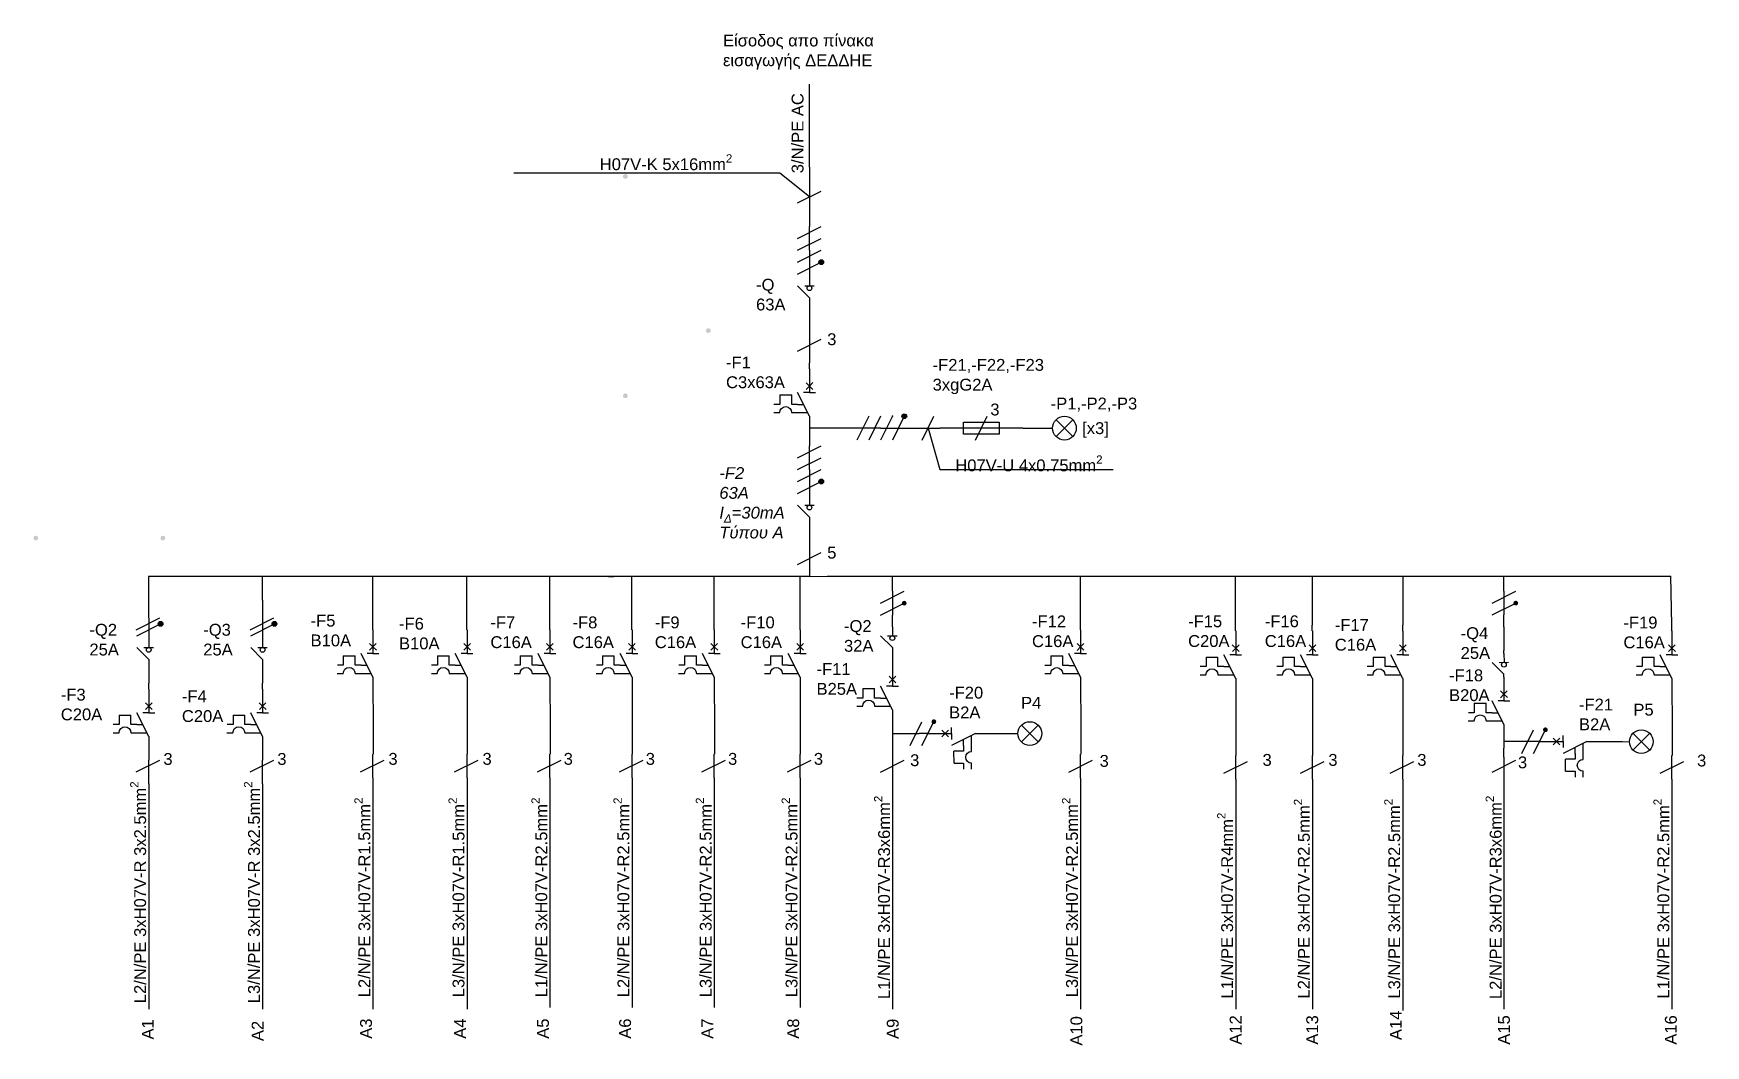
# Model space of a CAD drawing. Header units: millimetres. Extents: x 1002 to 1354, y 11356 to 11569.
import ezdxf
from ezdxf import colors
from ezdxf.entities.mleader import LeaderData, LeaderLine
from ezdxf.math import Vec2, Vec3

# ---------------------------------------------------------------- set-up
doc = ezdxf.new("R2010")
doc.units = ezdxf.units.MM
doc.styles.get("Standard").update_dxf_attribs({"font": 'arial.ttf'})

# ---------------------------------------------------------------- blocks, each defined once
blk = doc.blocks.new('_None')

msp = doc.modelspace()

# ---------------------------------------------------------------- hatches: boundary and pattern name
at = {"true_color": 0x000000}
h = msp.add_hatch(color=18, dxfattribs=at)
h.dxf.hatch_style = 1
h.paths.add_polyline_path([(1127.06, 11538.97, 1), (1126.06, 11538.97, 1)])
h.paths.add_polyline_path([(1127.06, 11492.72, 1), (1126.06, 11492.72, 1)])
h.paths.add_polyline_path([(1143.56, 11506.47, 1), (1144.56, 11506.47, 1)])
h.paths.add_polyline_path([(1002.78, 11462.72, 1), (1001.78, 11462.72, 1)])
h.paths.add_polyline_path([(1029.56, 11462.72, 1), (1028.56, 11462.72, 1)])
h = msp.add_hatch(color=256)
h.dxf.hatch_style = 1
h.paths.add_polyline_path([(1168.36, 11520.9, 1), (1167.36, 11520.9, 1)])
h = msp.add_hatch(color=256)
h.dxf.hatch_style = 1
h.paths.add_polyline_path([(1185.86, 11488.4, 1), (1184.86, 11488.4, 1)])
h = msp.add_hatch(color=18, dxfattribs=at)
h.dxf.hatch_style = 1
h.paths.add_polyline_path([(1184.86, 11488.4, 1), (1185.86, 11488.4, 1)])
h = msp.add_hatch(color=256)
h.dxf.hatch_style = 1
h.paths.add_polyline_path([(1168.36, 11474.65, 1), (1167.36, 11474.65, 1)])
h = msp.add_hatch(color=18, dxfattribs=at)
h.dxf.hatch_style = 1
h.paths.add_polyline_path([(1168.36, 11474.65, 1), (1167.36, 11474.65, 1)])
h = msp.add_hatch(color=18, dxfattribs=at)
h.dxf.hatch_style = 1
h.paths.add_polyline_path([(1185.84, 11449, 1), (1184.84, 11449, 1)])
h = msp.add_hatch(color=18, dxfattribs=at)
h.dxf.hatch_style = 1
h.paths.add_polyline_path([(1314.76, 11449.01, 1), (1313.76, 11449.01, 1)])
h = msp.add_hatch(color=256)
h.dxf.hatch_style = 1
h.paths.add_polyline_path([(1029.08, 11444.64, 1), (1028.08, 11444.64, 1)])
h = msp.add_hatch(color=18, dxfattribs=at)
h.dxf.hatch_style = 1
h.paths.add_polyline_path([(1028.08, 11444.64, 1), (1029.08, 11444.64, 1)])
h = msp.add_hatch(color=18, dxfattribs=at)
h.dxf.hatch_style = 1
h.paths.add_polyline_path([(1053.08, 11444.64, 1), (1052.08, 11444.64, 1)])
h = msp.add_hatch(color=18, dxfattribs=at)
h.dxf.hatch_style = 1
h.paths.add_polyline_path([(1191.59, 11424.5, 1), (1191.59, 11423.5, 1)])
h = msp.add_hatch(color=18, dxfattribs=at)
h.dxf.hatch_style = 1
h.paths.add_polyline_path([(1320.51, 11422.8, 1), (1320.51, 11421.8, 1)])

# ---------------------------------------------------------------- linework, layer by layer
for p, q in [((1165.36, 11540.9), (1165.36, 11558.4)), ((1165.36, 11540.9), (1165.36, 11535.9)), ((1162.86, 11533.4), (1167.86, 11535.9)), ((1165.36, 11535.9), (1165.36, 11528.4)), ((1162.86, 11525.9), (1167.86, 11528.4)), ((1165.36, 11523.4), (1165.36, 11528.4)), ((1162.86, 11523.4), (1167.86, 11525.9)), ((1162.86, 11520.9), (1167.86, 11523.4)), ((1165.36, 11523.4), (1165.36, 11518.4)), ((1162.86, 11518.4), (1167.86, 11520.9)), ((1165.36, 11513.4), (1162.86, 11515.88)), ((1164.36, 11515.89), (1166.36, 11515.91)), ((1165.36, 11518.4), (1165.36, 11515.9)), ((1165.36, 11513.4), (1165.36, 11508.4)), ((1165.36, 11508.4), (1165.36, 11507.15)), ((1165.36, 11507.15), (1165.36, 11499.65)), ((1162.86, 11502.15), (1167.86, 11504.65)), ((1165.38, 11498.4), (1165.36, 11499.65)), ((1165.38, 11498.4), (1165.38, 11493.4)), ((1165.38, 11494.78), (1164.66, 11495.49)), ((1165.38, 11494.78), (1164.67, 11494.07)), ((1165.38, 11494.78), (1166.08, 11495.5)), ((1165.38, 11494.78), (1166.09, 11494.08)), ((1159.13, 11492.9), (1161.63, 11492.91)), ((1165.38, 11488.4), (1162.88, 11493.4)), ((1165.38, 11493.4), (1164.13, 11493.4)), ((1165.38, 11493.4), (1166.63, 11493.4)), ((1162.86, 11489.19), (1164.98, 11489.19)), ((1162.88, 11490.9), (1164.13, 11490.9)), ((1165.38, 11488.4), (1165.38, 11483.4)), ((1177.86, 11488.4), (1175.36, 11483.4)), ((1180.36, 11488.4), (1177.86, 11483.4)), ((1182.86, 11488.4), (1180.36, 11483.4)), ((1185.36, 11488.4), (1182.86, 11483.4)), ((1189.11, 11483.4), (1191.61, 11488.4)), ((1200.36, 11483.4), (1202.86, 11488.4)), ((1220.87, 11484.13), (1217.34, 11487.67)), ((1220.87, 11487.67), (1217.34, 11484.13)), ((1180.36, 11485.9), (1165.38, 11485.9)), ((1180.36, 11485.9), (1185.36, 11485.9)), ((1185.36, 11485.9), (1187.86, 11485.9)), ((1187.86, 11485.9), (1192.86, 11485.9)), ((1210.36, 11485.9), (1192.86, 11485.9)), ((1210.36, 11485.9), (1216.61, 11485.9)), ((1162.86, 11479.65), (1167.86, 11482.15)), ((1165.38, 11483.4), (1165.36, 11482.15)), ((1165.36, 11477.15), (1165.36, 11482.15)), ((1162.86, 11477.15), (1167.86, 11479.65)), ((1162.86, 11474.65), (1167.86, 11477.15)), ((1165.36, 11477.15), (1165.36, 11472.15)), ((1162.86, 11472.15), (1167.86, 11474.65)), ((1165.36, 11472.15), (1165.36, 11469.65)), ((1165.36, 11467.15), (1162.86, 11469.63)), ((1164.36, 11469.64), (1166.36, 11469.66)), ((1165.36, 11467.15), (1165.36, 11462.15)), ((1162.86, 11457.15), (1167.86, 11459.65)), ((1165.36, 11462.15), (1165.36, 11454.65)), ((1026.06, 11454.65), (1026.06, 11449.64)), ((1041.06, 11454.65), (1026.06, 11454.65)), ((1124.11, 11454.65), (1041.06, 11454.65)), ((1050.07, 11449.64), (1050.07, 11454.65)), ((1073.34, 11444.64), (1073.34, 11454.65)), ((1073.34, 11444.64), (1073.34, 11454.65)), ((1093.17, 11444.64), (1093.17, 11454.65)), ((1110.64, 11444.64), (1110.64, 11454.65)), ((1123, 11454.65), (1124.11, 11454.65)), ((1165.36, 11454.65), (1124.11, 11454.65)), ((1127.94, 11444.64), (1127.94, 11454.65)), ((1145.29, 11444.64), (1145.29, 11454.65)), ((1163.39, 11444.64), (1163.39, 11454.65)), ((1165.36, 11454.65), (1169.11, 11454.67)), ((1169.11, 11454.67), (1311.76, 11454.67)), ((1182.84, 11451.5), (1182.84, 11454.65)), ((1222.5, 11444.63), (1222.5, 11454.67)), ((1255.2, 11444.38), (1255.2, 11454.67)), ((1271.37, 11454.67), (1271.37, 11444.38)), ((1290.45, 11454.67), (1290.43, 11444.36)), ((1311.76, 11451.51), (1311.76, 11454.67)), ((1311.76, 11454.67), (1327.88, 11454.67)), ((1327.88, 11454.67), (1346.95, 11454.67)), ((1026.06, 11449.64), (1026.08, 11442.14)), ((1050.07, 11449.64), (1050.08, 11442.14)), ((1180.34, 11449), (1185.34, 11451.5)), ((1180.34, 11446.5), (1185.34, 11449)), ((1182.84, 11451.5), (1182.84, 11446.5)), ((1309.26, 11449.01), (1314.26, 11451.51)), ((1309.26, 11446.51), (1314.26, 11449.01)), ((1311.76, 11451.51), (1311.76, 11446.51)), ((1023.43, 11443.4), (1028.43, 11445.9)), ((1047.44, 11443.4), (1052.44, 11445.9)), ((1182.86, 11444), (1182.84, 11446.5)), ((1311.77, 11444.01), (1311.76, 11446.51)), ((1023.58, 11442.14), (1028.58, 11444.64)), ((1026.08, 11442.14), (1026.08, 11439.64)), ((1047.58, 11442.14), (1052.58, 11444.64)), ((1050.08, 11442.14), (1050.08, 11439.64)), ((1073.34, 11443.39), (1073.34, 11444.64)), ((1073.34, 11443.39), (1073.34, 11444.64)), ((1073.35, 11443.39), (1073.35, 11438.39)), ((1073.35, 11443.39), (1073.35, 11438.39)), ((1093.17, 11443.39), (1093.17, 11444.64)), ((1093.19, 11443.39), (1093.19, 11438.39)), ((1110.64, 11443.39), (1110.64, 11444.64)), ((1110.66, 11443.39), (1110.66, 11438.39)), ((1127.94, 11443.39), (1127.94, 11444.64)), ((1127.96, 11443.39), (1127.96, 11438.39)), ((1145.29, 11443.39), (1145.29, 11444.64)), ((1145.31, 11443.39), (1145.31, 11438.39)), ((1163.38, 11443.39), (1163.39, 11444.64)), ((1163.4, 11443.39), (1163.4, 11438.39)), ((1182.84, 11439.63), (1180.34, 11442.1)), ((1181.84, 11442.12), (1183.84, 11442.13)), ((1182.86, 11444), (1182.87, 11442.13)), ((1222.5, 11443.38), (1222.5, 11444.63)), ((1222.52, 11443.38), (1222.52, 11438.38)), ((1255.2, 11443.13), (1255.2, 11444.38)), ((1255.22, 11443.13), (1255.22, 11438.13)), ((1271.37, 11443.13), (1271.37, 11444.38)), ((1271.39, 11443.13), (1271.39, 11438.13)), ((1290.43, 11443.11), (1290.43, 11444.36)), ((1290.45, 11443.11), (1290.45, 11438.11)), ((1311.77, 11444.01), (1311.77, 11439.01)), ((1347.17, 11443.13), (1347.17, 11444.38)), ((1347.19, 11443.13), (1347.19, 11438.13)), ((1026.08, 11437.14), (1023.58, 11439.62)), ((1025.08, 11439.63), (1027.08, 11439.65)), ((1050.08, 11437.14), (1047.58, 11439.62)), ((1049.08, 11439.63), (1051.08, 11439.65)), ((1073.35, 11433.39), (1070.85, 11438.39)), ((1073.35, 11433.39), (1070.85, 11438.39)), ((1073.35, 11438.39), (1072.1, 11438.39)), ((1073.35, 11438.39), (1072.1, 11438.39)), ((1073.35, 11439.78), (1072.64, 11440.48)), ((1073.35, 11439.78), (1072.64, 11440.48)), ((1073.35, 11439.78), (1072.65, 11439.06)), ((1073.35, 11439.78), (1072.65, 11439.06)), ((1073.35, 11439.78), (1074.06, 11440.49)), ((1073.35, 11439.78), (1074.06, 11440.49)), ((1073.35, 11439.78), (1074.07, 11439.07)), ((1073.35, 11439.78), (1074.07, 11439.07)), ((1073.35, 11438.39), (1074.6, 11438.39)), ((1073.35, 11438.39), (1074.6, 11438.39)), ((1093.19, 11433.39), (1090.69, 11438.39)), ((1093.19, 11438.39), (1091.94, 11438.39)), ((1093.19, 11439.78), (1092.48, 11440.48)), ((1093.19, 11439.78), (1092.49, 11439.06)), ((1093.19, 11439.78), (1093.89, 11440.49)), ((1093.19, 11439.78), (1093.9, 11439.07)), ((1093.19, 11438.39), (1094.44, 11438.39)), ((1110.66, 11433.39), (1108.16, 11438.39)), ((1110.66, 11438.39), (1109.41, 11438.39)), ((1110.66, 11439.78), (1109.95, 11440.48)), ((1110.66, 11439.78), (1109.96, 11439.06)), ((1110.66, 11439.78), (1111.36, 11440.49)), ((1110.66, 11439.78), (1111.37, 11439.07)), ((1110.66, 11438.39), (1111.91, 11438.39)), ((1127.96, 11433.39), (1125.46, 11438.39)), ((1127.96, 11438.39), (1126.71, 11438.39)), ((1127.96, 11439.78), (1127.25, 11440.48)), ((1127.96, 11439.78), (1127.26, 11439.06)), ((1127.96, 11439.78), (1128.66, 11440.49)), ((1127.96, 11439.78), (1128.67, 11439.07)), ((1127.96, 11438.39), (1129.21, 11438.39)), ((1145.31, 11433.39), (1142.81, 11438.39)), ((1145.31, 11438.39), (1144.06, 11438.39)), ((1145.31, 11439.78), (1144.6, 11440.48)), ((1145.31, 11439.78), (1144.6, 11439.06)), ((1145.31, 11439.78), (1146.01, 11440.49)), ((1145.31, 11439.78), (1146.02, 11439.07)), ((1145.31, 11438.39), (1146.56, 11438.39)), ((1163.4, 11433.39), (1160.9, 11438.39)), ((1163.4, 11438.39), (1162.15, 11438.39)), ((1163.4, 11439.78), (1162.69, 11440.48)), ((1163.4, 11439.78), (1162.7, 11439.06)), ((1163.4, 11439.78), (1164.11, 11440.49)), ((1163.4, 11439.78), (1164.11, 11439.07)), ((1163.4, 11438.39), (1164.65, 11438.39)), ((1182.84, 11439.63), (1182.86, 11436.5)), ((1222.52, 11433.38), (1220.02, 11438.38)), ((1222.52, 11438.38), (1221.27, 11438.38)), ((1222.52, 11439.76), (1221.81, 11440.46)), ((1222.52, 11439.76), (1221.82, 11439.05)), ((1222.52, 11439.76), (1223.22, 11440.47)), ((1222.52, 11439.76), (1223.23, 11439.06)), ((1222.52, 11438.38), (1223.77, 11438.38)), ((1255.22, 11439.51), (1254.51, 11440.21)), ((1255.22, 11439.51), (1254.52, 11438.8)), ((1255.22, 11439.51), (1255.92, 11440.22)), ((1255.22, 11439.51), (1255.93, 11438.81)), ((1271.39, 11439.51), (1270.68, 11440.21)), ((1271.39, 11439.51), (1270.68, 11438.8)), ((1271.39, 11439.51), (1272.09, 11440.22)), ((1271.39, 11439.51), (1272.1, 11438.81)), ((1290.45, 11439.5), (1289.74, 11440.2)), ((1290.45, 11439.5), (1289.74, 11438.79)), ((1290.45, 11439.5), (1291.15, 11440.21)), ((1290.45, 11439.5), (1291.16, 11438.8)), ((1311.77, 11438.4), (1311.77, 11439.01)), ((1311.77, 11438.4), (1311.79, 11436.53)), ((1347.19, 11439.51), (1346.48, 11440.21)), ((1347.19, 11439.51), (1346.49, 11438.8)), ((1347.19, 11439.51), (1347.89, 11440.22)), ((1347.19, 11439.51), (1347.9, 11438.81)), ((1026.08, 11437.14), (1026.08, 11432.14)), ((1050.08, 11437.14), (1050.08, 11432.14)), ((1067.1, 11437.89), (1069.6, 11437.9)), ((1067.1, 11437.89), (1069.6, 11437.9)), ((1070.85, 11435.89), (1072.1, 11435.89)), ((1070.85, 11435.89), (1072.1, 11435.89)), ((1086.94, 11437.89), (1089.44, 11437.9)), ((1090.69, 11435.89), (1091.94, 11435.89)), ((1104.41, 11437.89), (1106.91, 11437.9)), ((1108.16, 11435.89), (1109.41, 11435.89)), ((1121.71, 11437.89), (1124.21, 11437.9)), ((1125.46, 11435.89), (1126.71, 11435.89)), ((1139.06, 11437.89), (1141.56, 11437.9)), ((1142.81, 11435.89), (1144.06, 11435.89)), ((1157.15, 11437.89), (1159.65, 11437.9)), ((1160.9, 11435.89), (1162.15, 11435.89)), ((1182.86, 11436.5), (1182.86, 11431.5)), ((1216.27, 11437.88), (1218.77, 11437.88)), ((1220.02, 11435.88), (1221.27, 11435.88)), ((1248.97, 11437.63), (1251.47, 11437.63)), ((1255.22, 11433.13), (1252.72, 11438.13)), ((1252.72, 11435.63), (1253.97, 11435.63)), ((1255.22, 11438.13), (1253.97, 11438.13)), ((1255.22, 11438.13), (1256.47, 11438.13)), ((1265.14, 11437.63), (1267.64, 11437.63)), ((1271.39, 11433.13), (1268.89, 11438.13)), ((1268.89, 11435.63), (1270.14, 11435.63)), ((1271.39, 11438.13), (1270.14, 11438.13)), ((1271.39, 11438.13), (1272.64, 11438.13)), ((1284.2, 11437.61), (1286.7, 11437.62)), ((1290.45, 11433.11), (1287.95, 11438.11)), ((1287.95, 11435.61), (1289.2, 11435.61)), ((1290.45, 11438.11), (1289.2, 11438.11)), ((1290.45, 11438.11), (1291.7, 11438.11)), ((1311.76, 11434.03), (1309.26, 11436.5)), ((1310.76, 11436.52), (1312.76, 11436.53)), ((1340.94, 11437.63), (1343.44, 11437.63)), ((1347.19, 11433.13), (1344.69, 11438.13)), ((1344.69, 11435.63), (1345.94, 11435.63)), ((1347.19, 11438.13), (1345.94, 11438.13)), ((1347.19, 11438.13), (1348.44, 11438.13)), ((1026.08, 11430.89), (1026.08, 11432.14)), ((1050.08, 11430.89), (1050.08, 11432.14)), ((1070.84, 11434.18), (1072.96, 11434.18)), ((1070.84, 11434.18), (1072.96, 11434.18)), ((1073.35, 11433.39), (1073.37, 11422.14)), ((1073.35, 11433.39), (1073.37, 11422.14)), ((1090.67, 11434.18), (1092.79, 11434.18)), ((1093.19, 11433.39), (1093.21, 11422.14)), ((1108.14, 11434.18), (1110.27, 11434.18)), ((1110.66, 11433.39), (1110.68, 11422.14)), ((1125.44, 11434.18), (1127.57, 11434.18)), ((1127.96, 11433.39), (1127.98, 11422.14)), ((1142.79, 11434.18), (1144.91, 11434.18)), ((1145.31, 11433.39), (1145.32, 11422.14)), ((1160.88, 11434.18), (1163.01, 11434.18)), ((1163.4, 11433.39), (1163.42, 11422.14)), ((1182.86, 11426.5), (1180.36, 11431.5)), ((1182.86, 11431.5), (1181.61, 11431.5)), ((1182.86, 11432.88), (1182.15, 11433.59)), ((1182.86, 11432.88), (1182.16, 11432.17)), ((1182.86, 11432.88), (1183.56, 11433.6)), ((1182.86, 11432.88), (1183.57, 11432.18)), ((1182.86, 11431.5), (1184.11, 11431.5)), ((1220, 11434.16), (1222.12, 11434.16)), ((1222.52, 11433.38), (1222.54, 11422.13)), ((1252.7, 11433.92), (1254.83, 11433.92)), ((1255.22, 11433.13), (1255.24, 11421.88)), ((1268.87, 11433.92), (1270.99, 11433.92)), ((1271.39, 11433.13), (1271.4, 11421.88)), ((1287.93, 11433.9), (1290.05, 11433.9)), ((1290.45, 11433.11), (1290.46, 11421.86)), ((1311.77, 11434.01), (1311.76, 11434.03)), ((1311.77, 11433.4), (1311.77, 11434.01)), ((1311.77, 11433.4), (1311.77, 11428.4)), ((1344.67, 11433.92), (1346.79, 11433.92)), ((1347.19, 11433.13), (1347.21, 11421.88)), ((1026.09, 11427.28), (1025.38, 11427.98)), ((1026.09, 11430.89), (1026.09, 11425.89)), ((1026.09, 11427.28), (1026.8, 11427.99)), ((1050.1, 11427.28), (1049.39, 11427.98)), ((1050.1, 11430.89), (1050.1, 11425.89)), ((1050.1, 11427.28), (1050.8, 11427.99)), ((1176.61, 11431), (1179.11, 11431.01)), ((1180.36, 11429), (1181.61, 11429)), ((1305.52, 11427.9), (1308.02, 11427.91)), ((1311.77, 11423.4), (1309.27, 11428.4)), ((1311.77, 11428.4), (1310.52, 11428.4)), ((1311.77, 11429.78), (1311.06, 11430.49)), ((1311.77, 11429.78), (1311.07, 11429.07)), ((1311.77, 11429.78), (1312.48, 11430.5)), ((1311.77, 11429.78), (1312.49, 11429.08)), ((1311.77, 11428.4), (1313.02, 11428.4)), ((1019.84, 11425.39), (1022.34, 11425.4)), ((1026.09, 11420.89), (1023.59, 11425.89)), ((1026.09, 11425.89), (1024.84, 11425.89)), ((1026.09, 11427.28), (1025.39, 11426.56)), ((1026.09, 11427.28), (1026.8, 11426.57)), ((1026.09, 11425.89), (1027.34, 11425.89)), ((1043.85, 11425.39), (1046.35, 11425.4)), ((1050.1, 11420.89), (1047.6, 11425.89)), ((1050.1, 11425.89), (1048.85, 11425.89)), ((1050.1, 11427.28), (1049.4, 11426.56)), ((1050.1, 11427.28), (1050.81, 11426.57)), ((1050.1, 11425.89), (1051.35, 11425.89)), ((1180.34, 11427.29), (1182.46, 11427.29)), ((1182.86, 11426.5), (1182.86, 11421.5)), ((1309.26, 11424.19), (1311.38, 11424.19)), ((1309.27, 11425.9), (1310.52, 11425.9)), ((1023.58, 11421.68), (1025.7, 11421.68)), ((1023.59, 11423.39), (1024.84, 11423.39)), ((1026.09, 11420.89), (1026.09, 11415.89)), ((1047.58, 11421.68), (1049.71, 11421.68)), ((1047.6, 11423.39), (1048.85, 11423.39)), ((1050.1, 11420.89), (1050.1, 11415.89)), ((1073.37, 11422.14), (1073.37, 11417.14)), ((1073.37, 11422.14), (1073.37, 11417.14)), ((1093.21, 11422.14), (1093.21, 11417.14)), ((1110.68, 11422.14), (1110.68, 11417.14)), ((1127.98, 11422.14), (1127.98, 11417.14)), ((1145.32, 11422.14), (1145.32, 11417.14)), ((1163.42, 11422.14), (1163.42, 11417.14)), ((1182.86, 11421.5), (1182.84, 11416.5)), ((1182.86, 11421.5), (1188.47, 11421.5)), ((1186.59, 11419), (1189.09, 11424)), ((1190.34, 11421.52), (1188.47, 11421.5)), ((1189.09, 11419), (1191.59, 11424)), ((1190.34, 11421.52), (1195.34, 11421.52)), ((1193.96, 11421.52), (1193.24, 11422.22)), ((1193.96, 11421.52), (1193.25, 11420.81)), ((1193.96, 11421.52), (1194.66, 11422.23)), ((1193.96, 11421.52), (1194.67, 11420.82)), ((1195.34, 11421.52), (1195.34, 11422.77)), ((1200.34, 11421.52), (1195.34, 11419.02)), ((1195.34, 11421.52), (1195.34, 11420.27)), ((1199.55, 11419), (1199.55, 11421.12)), ((1200.34, 11421.52), (1205.34, 11421.52)), ((1205.34, 11421.52), (1207.84, 11421.5)), ((1207.84, 11421.5), (1209.32, 11421.49)), ((1213.58, 11419.73), (1210.05, 11423.27)), ((1213.58, 11423.27), (1210.05, 11419.73)), ((1222.54, 11422.13), (1222.54, 11417.13)), ((1255.24, 11421.88), (1255.24, 11416.88)), ((1271.4, 11421.88), (1271.4, 11416.88)), ((1290.46, 11421.86), (1290.46, 11416.86)), ((1311.77, 11423.4), (1311.77, 11418.4)), ((1315.51, 11417.3), (1318.01, 11422.3)), ((1318.01, 11417.3), (1320.51, 11422.3)), ((1324.26, 11419.82), (1324.26, 11421.07)), ((1342.5, 11418.03), (1338.96, 11421.57)), ((1342.5, 11421.57), (1338.96, 11418.03)), ((1347.21, 11421.88), (1347.21, 11416.88)), ((1073.35, 11412.14), (1073.35, 11417.14)), ((1073.35, 11412.14), (1073.35, 11417.14)), ((1093.19, 11412.14), (1093.19, 11417.14)), ((1110.66, 11412.14), (1110.66, 11417.14)), ((1127.96, 11412.14), (1127.96, 11417.14)), ((1145.31, 11412.14), (1145.31, 11417.14)), ((1163.4, 11412.14), (1163.4, 11417.14)), ((1195.84, 11415.27), (1195.83, 11417.77)), ((1197.84, 11419.02), (1197.84, 11420.27)), ((1222.52, 11412.13), (1222.52, 11417.13)), ((1311.76, 11416.51), (1311.76, 11418.4)), ((1317.39, 11419.8), (1311.77, 11419.8)), ((1319.26, 11419.82), (1317.39, 11419.8)), ((1319.26, 11419.82), (1324.26, 11419.82)), ((1322.87, 11419.82), (1322.16, 11420.52)), ((1322.87, 11419.82), (1322.17, 11419.11)), ((1322.87, 11419.82), (1323.57, 11420.53)), ((1322.87, 11419.82), (1323.58, 11419.12)), ((1329.26, 11419.82), (1324.26, 11417.32)), ((1324.26, 11419.82), (1324.26, 11418.57)), ((1326.76, 11417.32), (1326.76, 11418.57)), ((1328.47, 11417.3), (1328.47, 11419.42)), ((1329.26, 11419.82), (1334.26, 11419.82)), ((1334.26, 11419.82), (1336.76, 11419.8)), ((1336.76, 11419.8), (1338.23, 11419.79)), ((1023.43, 11413.4), (1028.43, 11415.9)), ((1026.08, 11410.89), (1026.08, 11415.89)), ((1047.44, 11413.4), (1052.44, 11415.9)), ((1050.08, 11410.89), (1050.08, 11415.89)), ((1070.71, 11413.41), (1075.71, 11415.91)), ((1070.71, 11413.41), (1075.71, 11415.91)), ((1090.55, 11413.41), (1095.55, 11415.91)), ((1108.02, 11413.4), (1113.02, 11415.9)), ((1125.32, 11413.4), (1130.32, 11415.9)), ((1142.66, 11413.4), (1147.66, 11415.9)), ((1160.76, 11413.4), (1165.76, 11415.9)), ((1180.34, 11413.38), (1185.34, 11415.88)), ((1182.84, 11416.5), (1182.84, 11390.25)), ((1220.02, 11413.38), (1225.02, 11415.88)), ((1252.72, 11413.13), (1257.72, 11415.63)), ((1255.22, 11411.88), (1255.22, 11416.88)), ((1268.89, 11413.13), (1273.89, 11415.63)), ((1271.39, 11411.88), (1271.39, 11416.88)), ((1287.8, 11413.13), (1292.8, 11415.63)), ((1290.45, 11411.86), (1290.45, 11416.86)), ((1309.26, 11413.38), (1314.26, 11415.88)), ((1311.76, 11416.51), (1311.76, 11390.26)), ((1324.76, 11413.57), (1324.75, 11416.07)), ((1344.69, 11413.13), (1349.69, 11415.63)), ((1347.19, 11411.88), (1347.19, 11416.88)), ((1026.08, 11410.89), (1026.08, 11405.89)), ((1050.08, 11410.89), (1050.08, 11405.89)), ((1073.35, 11412.14), (1073.35, 11407.14)), ((1073.35, 11412.14), (1073.35, 11407.14)), ((1093.19, 11412.14), (1093.19, 11407.14)), ((1110.66, 11412.14), (1110.66, 11407.14)), ((1127.96, 11412.14), (1127.96, 11407.14)), ((1145.31, 11412.14), (1145.31, 11407.14)), ((1163.4, 11412.14), (1163.4, 11407.14)), ((1222.52, 11412.13), (1222.52, 11407.13)), ((1255.22, 11411.88), (1255.22, 11406.88)), ((1271.39, 11411.88), (1271.39, 11406.88)), ((1290.45, 11411.86), (1290.45, 11406.86)), ((1347.19, 11411.88), (1347.19, 11406.88)), ((1073.35, 11407.14), (1073.35, 11388.4)), ((1073.35, 11407.14), (1073.35, 11388.4)), ((1093.19, 11407.14), (1093.19, 11388.4)), ((1110.66, 11407.14), (1110.66, 11388.4)), ((1127.96, 11407.14), (1127.96, 11388.4)), ((1145.31, 11407.14), (1145.31, 11388.4)), ((1163.4, 11407.14), (1163.4, 11388.4)), ((1222.52, 11407.13), (1222.52, 11388.38)), ((1255.22, 11406.88), (1255.22, 11388.13)), ((1271.39, 11406.88), (1271.39, 11388.13)), ((1290.45, 11406.86), (1290.45, 11388.12)), ((1347.19, 11406.88), (1347.19, 11388.13)), ((1026.08, 11405.89), (1026.08, 11387.15)), ((1050.08, 11405.89), (1050.08, 11387.15)), ((1182.84, 11390.25), (1182.84, 11364)), ((1311.76, 11390.26), (1311.76, 11364.01)), ((1026.08, 11387.15), (1026.08, 11363.42)), ((1050.08, 11387.15), (1050.08, 11363.55)), ((1073.35, 11388.4), (1073.35, 11363.67)), ((1073.35, 11388.4), (1073.35, 11363.67)), ((1093.19, 11388.4), (1093.19, 11363.67)), ((1110.66, 11388.4), (1110.66, 11363.76)), ((1127.96, 11388.4), (1127.96, 11363.76)), ((1145.31, 11388.4), (1145.31, 11363.76)), ((1163.4, 11388.4), (1163.4, 11363.76)), ((1222.52, 11388.38), (1222.52, 11363.65)), ((1255.22, 11388.13), (1255.22, 11363.4)), ((1271.39, 11388.13), (1271.39, 11363.4)), ((1290.45, 11388.12), (1290.45, 11363.39)), ((1347.19, 11388.13), (1347.19, 11363.4)), ((1050.08, 11363.55), (1050.08, 11363.4)), ((1073.35, 11363.67), (1073.35, 11363.67)), ((1073.35, 11363.67), (1073.35, 11363.42)), ((1073.35, 11363.67), (1073.35, 11363.67)), ((1073.35, 11363.67), (1073.35, 11363.42)), ((1093.19, 11363.67), (1093.19, 11363.67)), ((1093.19, 11363.67), (1093.19, 11363.42)), ((1182.84, 11364), (1182.84, 11363.39)), ((1222.52, 11363.65), (1222.52, 11363.4)), ((1290.45, 11363.39), (1290.45, 11363.39)), ((1290.45, 11363.39), (1290.45, 11363.14)), ((1311.76, 11364.01), (1311.76, 11363.4))]:
    msp.add_line(p, q)
for points in [[(1159.13, 11492.9), (1159.13, 11490.9), (1157.88, 11490.9)], [(1162.88, 11490.9), (1161.63, 11490.9), (1161.63, 11492.91)], [(1347.17, 11444.38), (1346.95, 11454.67)], [(1067.1, 11437.89), (1067.1, 11435.89), (1065.85, 11435.89)], [(1067.1, 11437.89), (1067.1, 11435.89), (1065.85, 11435.89)], [(1070.85, 11435.89), (1069.6, 11435.89), (1069.6, 11437.9)], [(1070.85, 11435.89), (1069.6, 11435.89), (1069.6, 11437.9)], [(1086.94, 11437.89), (1086.94, 11435.89), (1085.69, 11435.89)], [(1090.69, 11435.89), (1089.44, 11435.89), (1089.44, 11437.9)], [(1104.41, 11437.89), (1104.41, 11435.89), (1103.16, 11435.89)], [(1108.16, 11435.89), (1106.91, 11435.89), (1106.91, 11437.9)], [(1121.71, 11437.89), (1121.71, 11435.89), (1120.46, 11435.89)], [(1125.46, 11435.89), (1124.21, 11435.89), (1124.21, 11437.9)], [(1139.06, 11437.89), (1139.06, 11435.89), (1137.81, 11435.89)], [(1142.81, 11435.89), (1141.56, 11435.89), (1141.56, 11437.9)], [(1157.15, 11437.89), (1157.15, 11435.89), (1155.9, 11435.89)], [(1160.9, 11435.89), (1159.65, 11435.89), (1159.65, 11437.9)], [(1216.27, 11437.88), (1216.27, 11435.88), (1215.02, 11435.88)], [(1220.02, 11435.88), (1218.77, 11435.88), (1218.77, 11437.88)], [(1248.97, 11437.63), (1248.97, 11435.63), (1247.72, 11435.63)], [(1252.72, 11435.63), (1251.47, 11435.63), (1251.47, 11437.63)], [(1265.14, 11437.63), (1265.14, 11435.63), (1263.89, 11435.63)], [(1268.89, 11435.63), (1267.64, 11435.63), (1267.64, 11437.63)], [(1284.2, 11437.61), (1284.2, 11435.61), (1282.95, 11435.61)], [(1287.95, 11435.61), (1286.7, 11435.61), (1286.7, 11437.62)], [(1340.94, 11437.63), (1340.94, 11435.63), (1339.69, 11435.63)], [(1344.69, 11435.63), (1343.44, 11435.63), (1343.44, 11437.63)], [(1176.61, 11431), (1176.61, 11429), (1175.36, 11429)], [(1180.36, 11429), (1179.11, 11429), (1179.11, 11431.01)], [(1305.52, 11427.9), (1305.52, 11425.9), (1304.27, 11425.9)], [(1309.27, 11425.9), (1308.02, 11425.9), (1308.02, 11427.91)], [(1019.84, 11425.39), (1019.84, 11423.39), (1018.59, 11423.39)], [(1023.59, 11423.39), (1022.34, 11423.39), (1022.34, 11425.4)], [(1043.85, 11425.39), (1043.85, 11423.39), (1042.6, 11423.39)], [(1047.6, 11423.39), (1046.35, 11423.39), (1046.35, 11425.4)], [(1197.84, 11419.02), (1197.84, 11417.77), (1195.83, 11417.77)], [(1326.76, 11417.32), (1326.76, 11416.07), (1324.75, 11416.07)], [(1195.84, 11415.27), (1197.84, 11415.27), (1197.84, 11414.02)], [(1324.76, 11413.57), (1326.76, 11413.57), (1326.76, 11412.32)]]:
    msp.add_lwpolyline(points)
for points in [[(1157.86, 11489.19), (1159.11, 11489.19, -1), (1161.61, 11489.19), (1162.86, 11489.19)], [(1065.84, 11434.18), (1067.09, 11434.18, -1), (1069.59, 11434.18), (1070.84, 11434.18)], [(1065.84, 11434.18), (1067.09, 11434.18, -1), (1069.59, 11434.18), (1070.84, 11434.18)], [(1085.67, 11434.18), (1086.92, 11434.18, -1), (1089.42, 11434.18), (1090.67, 11434.18)], [(1103.14, 11434.18), (1104.39, 11434.18, -1), (1106.89, 11434.18), (1108.14, 11434.18)], [(1120.44, 11434.18), (1121.69, 11434.18, -1), (1124.19, 11434.18), (1125.44, 11434.18)], [(1137.79, 11434.18), (1139.04, 11434.18, -1), (1141.54, 11434.18), (1142.79, 11434.18)], [(1155.88, 11434.18), (1157.13, 11434.18, -1), (1159.63, 11434.18), (1160.88, 11434.18)], [(1215, 11434.16), (1216.25, 11434.16, -1), (1218.75, 11434.16), (1220, 11434.16)], [(1247.7, 11433.92), (1248.95, 11433.92, -1), (1251.45, 11433.92), (1252.7, 11433.92)], [(1263.87, 11433.92), (1265.12, 11433.92, -1), (1267.62, 11433.92), (1268.87, 11433.92)], [(1282.93, 11433.9), (1284.18, 11433.9, -1), (1286.68, 11433.9), (1287.93, 11433.9)], [(1339.67, 11433.92), (1340.92, 11433.92, -1), (1343.42, 11433.92), (1344.67, 11433.92)], [(1175.34, 11427.29), (1176.59, 11427.29, -1), (1179.09, 11427.29), (1180.34, 11427.29)], [(1304.26, 11424.19), (1305.51, 11424.19, -1), (1308.01, 11424.19), (1309.26, 11424.19)], [(1018.58, 11421.68), (1019.83, 11421.68, -1), (1022.33, 11421.68), (1023.58, 11421.68)], [(1042.58, 11421.68), (1043.83, 11421.68, -1), (1046.33, 11421.68), (1047.58, 11421.68)], [(1199.55, 11414), (1199.55, 11415.25, -1), (1199.55, 11417.75), (1199.55, 11419)], [(1328.47, 11412.3), (1328.47, 11413.55, -1), (1328.47, 11416.05), (1328.47, 11417.3)]]:
    msp.add_lwpolyline(points, format="xyb")
msp.add_lwpolyline([(1205.36, 11484.65), (1197.86, 11484.65), (1197.86, 11487.15), (1205.36, 11487.15)], close=True)
for centre, radius in [((1167.86, 11520.9), 0.5), ((1165.36, 11515.4), 0.5), ((1185.36, 11488.4), 0.5), ((1219.11, 11485.9), 2.5), ((1167.86, 11474.65), 0.5), ((1165.36, 11469.15), 0.5), ((1028.58, 11444.64), 0.5), ((1052.58, 11444.64), 0.5), ((1182.84, 11441.63), 0.5), ((1026.08, 11439.14), 0.5), ((1050.08, 11439.14), 0.5), ((1311.76, 11436.03), 0.5), ((1211.82, 11421.5), 2.5), ((1340.73, 11419.8), 2.5)]:
    msp.add_circle(centre, radius)
for p in [(1167.86, 11520.9), (1167.86, 11520.9), (1182.86, 11488.4), (1182.86, 11488.4), (1167.86, 11474.65), (1167.86, 11474.65), (1028.58, 11444.64), (1028.58, 11444.64), (1052.58, 11444.64), (1052.58, 11444.64)]:
    msp.add_point(p)

# ---------------------------------------------------------------- texts
at = {"char_height": 2.5, "attachment_point": 1}
for s, width, insert in [('{\\fArial|b0|i0|c161|p34;Είσοδος απο πίνακα εισαγωγής ΔΕΔΔΗΕ}', 37.0664, (1147.14, 11568.89)), ('-Q\\P63A', 5, (1154.11, 11517.39)), ('3', 3.75, (1169.11, 11505.9)), ('-F1\\PC3x{\\fArial|b0|i0|c161|p34;63}A', 6.25, (1147.78, 11501)), ('-F21,-F22,-F23 3xgG2A', 22.6076, (1191.33, 11500.49)), ('-P1,-P2,-P3', 7.5, (1216.22, 11492.34)), ('3', 3.75, (1203.49, 11491.08)), ('[x3]', 7.5, (1222.86, 11487.15)), ('\\A1;{\\fArial|b0|i1|c0|p34;-F2\\P63A\\P\\fArial|b0|i1|c161|p34;Ι\\H0.7x;\\S^ Δ;\\fArial|b0|i1|c0|p34;\\H1.42857x;=30mA\\P\\fArial|b0|i1|c161|p34;Τύπου Α}', 16.4914, (1146.37, 11477.67)), ('5', 3.75, (1169.11, 11460.9)), ('-F5\\PB10A', 13.75, (1060.2, 11446.56)), ('-F6\\PB10A', 13.75, (1078.85, 11445.93)), ('-F7\\PC16A', 13.75, (1098.11, 11446.19)), ('-F8\\PC16A', 13.75, (1115.42, 11446.19)), ('-F9\\PC16A', 13.75, (1132.76, 11446.19)), ('-F10\\PC16A', 13.75, (1150.86, 11446.19)), ('-Q2\\P32A', 7.5, (1172.65, 11445.42)), ('-F12\\PC16A', 13.75, (1212.28, 11446.41)), ('-F15\\PC20A', 13.75, (1245.19, 11446.43)), ('-F16\\PC16A', 13.75, (1261.35, 11446.43)), ('-F17\\PC16A', 13.75, (1276.11, 11445.66)), ('-F19\\PC16A', 13.75, (1336.95, 11446.16)), ('-Q2\\P25A', 7.5, (1013.58, 11444.64)), ('-Q3\\P25A', 7.5, (1037.58, 11444.64)), ('-Q4\\P25A', 7.5, (1302.64, 11443.92)), ('-F11\\PB25A', 6.25, (1166.86, 11436.35)), ('-F18\\PB20A', 6.25, (1300.2, 11435.02)), ('-F20\\PB2A', 6.25, (1194.81, 11431.38)), ('-F3\\PC20A', 13.75, (1007.55, 11430.96)), ('-F4\\PC20A', 13.75, (1033.07, 11430.61)), ('P4', 7.0616, (1209.97, 11429.24)), ('-F21\\PB2A', 6.25, (1327.59, 11428.87)), ('P5', 8.1404, (1339.06, 11427.79)), ('3', 3.75, (1029.18, 11417.4)), ('3', 3.75, (1053.19, 11417.4)), ('3', 3.75, (1076.61, 11417.42)), ('3', 3.75, (1076.61, 11417.42)), ('3', 3.75, (1096.44, 11417.42)), ('3', 3.75, (1113.56, 11417.42)), ('3', 3.75, (1130.86, 11417.42)), ('3', 3.75, (1148.21, 11417.42)), ('3', 3.75, (1166.3, 11417.42)), ('3', 3.75, (1186.59, 11417.13)), ('3', 3.75, (1260.88, 11417.2)), ('3', 3.75, (1274.75, 11417.2)), ('3', 3.75, (1293.5, 11417.2)), ('3', 3.75, (1226.53, 11416.99)), ('3', 3.75, (1314.72, 11416.68)), ('3', 3.75, (1352.48, 11417.07))]:
    msp.add_mtext_dynamic_manual_height_columns(s, width=width, gutter_width=12.5, heights=[0], dxfattribs=dict(at, insert=insert))
at = {"char_height": 2.5, "attachment_point": 1, "rotation": 90}
for s, width, heights, insert in [('3/N/PE AC', 67.5, [0], (1161.61, 11539.65)), ('\\A1;L{\\fArial|b0|i0|c161|p34;2}/N/PE 3xH07V-R 3x2.5mm{\\H0.7x;\\S2^ ;}', 67.5, [0], (1022.17, 11364.65)), ('\\A1;L3/N/PE 3xH07V-R 3x2.5mm{\\H0.7x;\\S2^ ;}', 67.5, [0], (1046.17, 11364.65)), ('\\A1;L2/N/PE 3xH07V-R1.5mm{\\H0.7x;\\S2^ ;}', 67.5, [0], (1069.44, 11365.9)), ('\\A1;L2/N/PE 3xH07V-R1.5mm{\\H0.7x;\\S2^ ;}', 67.5, [0], (1069.44, 11365.9)), ('\\A1;L3/N/PE 3xH07V-R1.5mm{\\H0.7x;\\S2^ ;}', 67.5, [0], (1089.28, 11365.9)), ('\\A1;L1/N/PE 3xH07V-R2.5mm{\\H0.7x;\\S2^ ;}', 67.5, [0], (1106.75, 11365.9)), ('\\A1;L2/N/PE 3xH07V-R2.5mm{\\H0.7x;\\S2^ ;}', 67.5, [0], (1124.05, 11365.9)), ('\\A1;L3/N/PE 3xH07V-R2.5mm{\\H0.7x;\\S2^ ;}', 67.5, [0], (1141.4, 11365.9)), ('\\A1;L3/N/PE 3xH07V-R2.5mm{\\H0.7x;\\S2^ ;}', 67.5, [0], (1159.49, 11365.9)), ('\\A1;L1/N/PE 3xH07V-R3x6mm{\\H0.7x;\\S2^ ;}', 67.5, [0], (1178.99, 11365.51)), ('\\A1;L3/N/PE 3xH07V-R2.5mm{\\H0.7x;\\S2^ ;}', 67.5, [0], (1218.61, 11365.88)), ('\\A1;L2/N/PE 3xH07V-R2.5mm{\\H0.7x;\\S2^ ;}', 67.5, [0], (1267.48, 11365.63)), ('\\A1;L3/N/PE 3xH07V-R2.5mm{\\H0.7x;\\S2^ ;}', 67.5, [0], (1286.54, 11365.62)), ('\\A1;L2/N/PE 3xH07V-R3x6mm{\\H0.7x;\\S2^ ;}', 67.5, [0], (1307.91, 11365.52)), ('\\A1;L1/N/PE 3xH07V-R2.5mm{\\H0.7x;\\S2^ ;}', 67.5, [0], (1343.28, 11365.63)), ('\\A1;L1/N/PE 3xH07V-R4mm{\\H0.7x;\\S2^ ;}', 67.5, [0], (1251.31, 11365.63)), ('{\\fArial|b0|i0|c161|p34;Α1}', 3.75, [2.51], (1024.63, 11357)), ('{\\fArial|b0|i0|c161|p34;Α}2', 3.75, [0], (1047.79, 11356.66)), ('A3', 3.75, [0], (1070.64, 11357.15)), ('A4', 3.75, [0], (1090.47, 11357.15)), ('{\\fArial|b0|i0|c161|p34;Α}5', 3.75, [0], (1107.94, 11357.15)), ('A6', 3.75, [0], (1125.25, 11357.15)), ('{\\fArial|b0|i0|c161|p34;Α}7', 3.75, [0], (1142.59, 11357.15)), ('A8', 3.75, [0], (1160.69, 11357.15)), ('\\pxt1;{\\fArial|b0|i0|c161|p34;Α}9', 3.75, [0], (1181.67, 11357.11)), ('\\pxt1;{\\fArial|b0|i0|c161|p34;Α}10', 3.75, [0], (1220.38, 11355.71)), ('\\pxt1;{\\fArial|b0|i0|c161|p34;Α}12', 3.75, [0], (1253.95, 11355.9)), ('\\pxt1;{\\fArial|b0|i0|c161|p34;Α}13', 3.75, [0], (1270.1, 11355.9)), ('{\\fArial|b0|i0|c161|p34;Α}14', 3.75, [0], (1287.73, 11356.87)), ('\\pxt1;{\\fArial|b0|i0|c161|p34;Α}15', 3.75, [0], (1310.51, 11355.9)), ('\\pxt1;{\\fArial|b0|i0|c161|p34;Α}16', 3.75, [0], (1345.7, 11355.9))]:
    msp.add_mtext_dynamic_manual_height_columns(s, width=width, gutter_width=12.5, heights=heights, dxfattribs=dict(at, insert=insert))

# ---------------------------------------------------------------- leaders
ml = msp.add_multileader_mtext('Standard')
ml.set_content('\\A1;{\\H0.625x;H07V-K 5x16mm\\H0.7x;\\S2^ ;}\\P ', color=256)
ml.set_leader_properties()
ml.set_arrow_properties(name='NONE')
ml.build(insert=Vec2(0, 0))
ml.multileader.update_dxf_attribs({"text_left_attachment_type": 6, "text_right_attachment_type": 6})
ctx = ml.context
ctx.base_point, ctx.plane_origin = Vec3(1119.64, 11539.65), Vec3(1165.36, 11534.65)
ctx.left_attachment, ctx.right_attachment, ctx.text_align_type = 6, 6, 2
notes = []
notes.append((ctx, [(0, (1, 1, 0), (1159.11, 11539.65), (-1, 0), 8, [(0, [(1165.36, 11534.65)], 0, [])])]))
ctx.mtext.insert, ctx.mtext.width, ctx.mtext.alignment, ctx.mtext.flow_direction = Vec3(1149.11, 11543.65), 45.6064, 3, 5
ml = msp.add_multileader_mtext('Standard')
ml.set_content('\\A1;H07V-U 4x0.75mm{\\H0.7x;\\S2^ ;}', color=256)
ml.set_leader_properties()
ml.set_arrow_properties(name='NONE')
ml.build(insert=Vec2(0, 0))
ml.multileader.update_dxf_attribs({"text_left_attachment_type": 6, "text_right_attachment_type": 6})
ctx = ml.context
ctx.base_point, ctx.char_height, ctx.plane_origin = Vec3(1194.11, 11477.15), 2.5, Vec3(1190.36, 11485.9)
ctx.left_attachment, ctx.right_attachment = 6, 6
notes.append((ctx, [(0, (1, 1, 0), (1192.86, 11477.15), (1, 0), 1.25, [(0, [(1190.36, 11485.9)], 0, [])])]))
ctx.mtext.insert, ctx.mtext.width, ctx.mtext.flow_direction = Vec3(1196.11, 11480.15), 33.4889, 5
for ctx, leaders in notes:
    for number, flags, end, landing, length, lines in leaders:
        leader = LeaderData()
        leader.index, (leader.has_last_leader_line, leader.has_dogleg_vector, leader.attachment_direction) = number, flags
        leader.last_leader_point, leader.dogleg_vector, leader.dogleg_length = Vec3(end), Vec3(landing), length
        for number, points, colour, breaks in lines:
            line = LeaderLine()
            line.index, line.vertices, line.color, line.breaks = number, Vec3.list(points), colors.encode_raw_color(colour), breaks
            leader.lines.append(line)
        ctx.leaders.append(leader)

doc.saveas('drawing.dxf')
